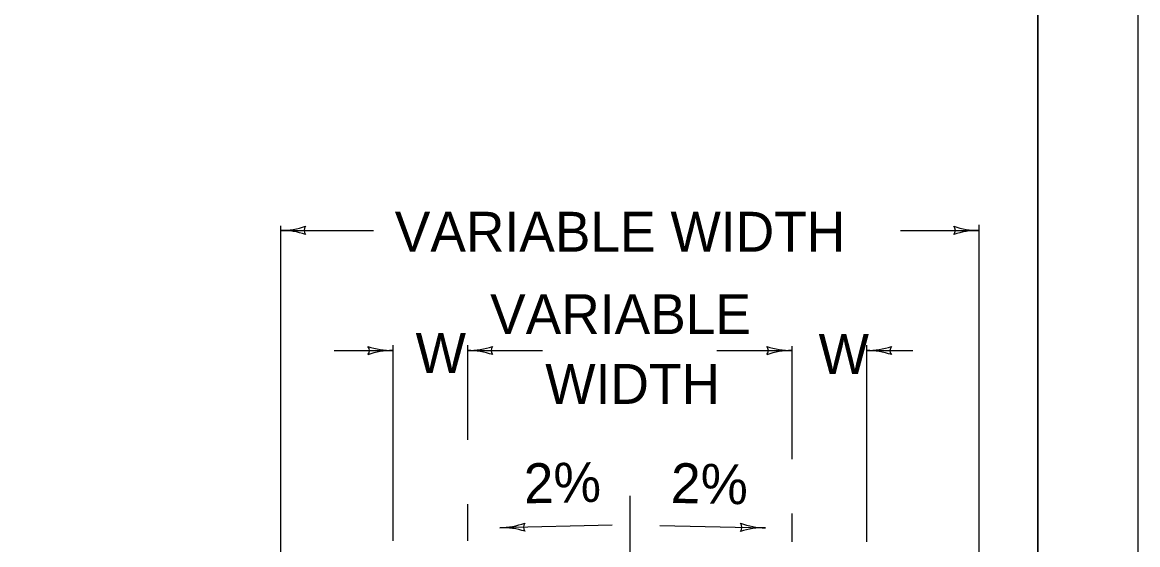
# Model space of a CAD drawing. Extents: x 998.4 to 1037, y 999 to 1022.8.
# Drawn here: x 1030.41 to 1036, y 1008.76 to 1011.38 of the extents above; entities that cross this region are included whole.
import ezdxf

# ---------------------------------------------------------------- set-up
doc = ezdxf.new("R2010")
doc.units = 0
for name, color, linetype in [('Level 1', 7, 'Continuous'), ('Level 10', 7, 'Continuous'), ('Level 11', 7, 'Continuous'), ('Level 14', 7, 'Continuous')]:
    doc.layers.add(name, color=color, linetype=linetype)

msp = doc.modelspace()

# ---------------------------------------------------------------- linework, layer by layer
at = {"layer": 'Level 1'}
for p, q in [((1031.7032, 1010.3625), (1031.7032, 1007.0839)), ((1031.7032, 1010.3625), (1031.7032, 1007.0839)), ((1031.7032, 1010.3391), (1032.1688, 1010.3391)), ((1031.7032, 1010.3391), (1032.1688, 1010.3391)), ((1034.8113, 1010.3391), (1035.2032, 1010.3391)), ((1034.8113, 1010.3391), (1035.2032, 1010.3391)), ((1035.2032, 1010.3672), (1035.2032, 1007.0839)), ((1035.2032, 1010.3672), (1035.2032, 1007.0839)), ((1031.9721, 1009.7364), (1032.2657, 1009.7364)), ((1031.9721, 1009.7364), (1032.2657, 1009.7364)), ((1032.2657, 1009.7628), (1032.2657, 1008.782)), ((1032.2657, 1009.7628), (1032.2657, 1008.782)), ((1032.6407, 1009.7628), (1032.6407, 1009.2896)), ((1032.6407, 1009.7628), (1032.6407, 1009.2896)), ((1032.6407, 1009.7364), (1033.0157, 1009.7364)), ((1032.6407, 1009.7364), (1033.0157, 1009.7364)), ((1033.8907, 1009.7364), (1034.2657, 1009.7364)), ((1033.8907, 1009.7364), (1034.2657, 1009.7364)), ((1034.2657, 1009.7581), (1034.2657, 1009.1912)), ((1034.2657, 1009.7581), (1034.2657, 1009.1912)), ((1034.6407, 1009.7628), (1034.6407, 1008.7773)), ((1034.6407, 1009.7628), (1034.6407, 1008.7773)), ((1034.6407, 1009.7364), (1034.8723, 1009.7364)), ((1034.6407, 1009.7364), (1034.8723, 1009.7364)), ((1033.4532, 1009.0084), (1033.4532, 1008.568)), ((1033.4532, 1009.0084), (1033.4532, 1008.568)), ((1032.6407, 1008.9663), (1032.6407, 1008.782)), ((1032.6407, 1008.9663), (1032.6407, 1008.782)), ((1034.2657, 1008.9194), (1034.2657, 1008.7773)), ((1034.2657, 1008.9194), (1034.2657, 1008.7773)), ((1033.3652, 1008.8601), (1032.803, 1008.8483)), ((1033.3652, 1008.8601), (1032.803, 1008.8483)), ((1033.6041, 1008.8588), (1034.1335, 1008.8477)), ((1033.6041, 1008.8588), (1034.1335, 1008.8477))]:
    msp.add_line(p, q, dxfattribs=at)
msp.add_lwpolyline([(1007, 1000.5), (1035.5, 1000.5), (1035.5, 1021.5), (1007, 1021.5)], close=True, dxfattribs=at)
for centre, radius, start, end in [((1031.7032, 1010.7297), 0.3906, 269.9878, 270), ((1031.7032, 1010.7297), 0.3906, 269.9878, 270), ((1031.7032, 1010.7297), 0.3906, 270, 288.6688), ((1031.7032, 1010.7297), 0.3906, 270, 288.6688), ((1031.7032, 1009.9485), 0.3906, 71.3472, 89.9939), ((1031.7032, 1009.9485), 0.3906, 71.3472, 89.9939), ((1031.8517, 1010.339), 0.0312, 138.7746, 220.8913), ((1031.8517, 1010.339), 0.0312, 138.7746, 220.8913), ((1035.0546, 1010.3391), 0.0312, 318.7746, 40.8913), ((1035.0546, 1010.3391), 0.0312, 318.7746, 40.8913), ((1035.2032, 1009.9485), 0.3906, 90, 108.6688), ((1035.2032, 1009.9485), 0.3906, 90, 108.6688), ((1035.2032, 1010.7297), 0.3906, 251.3472, 269.9939), ((1035.2032, 1010.7297), 0.3906, 251.3472, 269.9939), ((1035.2032, 1009.9485), 0.3906, 89.9878, 90), ((1035.2032, 1009.9485), 0.3906, 89.9878, 90), ((1032.1171, 1009.7365), 0.0312, 318.7746, 40.8913), ((1032.1171, 1009.7365), 0.0312, 318.7746, 40.8913), ((1032.2657, 1009.3458), 0.3906, 90, 108.6688), ((1032.2657, 1009.3458), 0.3906, 90, 108.6688), ((1032.2657, 1010.127), 0.3906, 251.3472, 269.9939), ((1032.2657, 1010.127), 0.3906, 251.3472, 269.9939), ((1032.2657, 1009.3458), 0.3906, 89.9878, 90), ((1032.2657, 1009.3458), 0.3906, 89.9878, 90), ((1032.6407, 1010.127), 0.3906, 269.9878, 270), ((1032.6407, 1010.127), 0.3906, 269.9878, 270), ((1032.6407, 1010.127), 0.3906, 270, 288.6688), ((1032.6407, 1010.127), 0.3906, 270, 288.6688), ((1032.6407, 1009.3458), 0.3906, 71.3472, 89.9939), ((1032.6407, 1009.3458), 0.3906, 71.3472, 89.9939), ((1032.7892, 1009.7364), 0.0312, 138.7746, 220.8913), ((1032.7892, 1009.7364), 0.0312, 138.7746, 220.8913), ((1034.1171, 1009.7365), 0.0312, 318.7746, 40.8913), ((1034.1171, 1009.7365), 0.0312, 318.7746, 40.8913), ((1034.2657, 1009.3458), 0.3906, 90, 108.6688), ((1034.2657, 1009.3458), 0.3906, 90, 108.6688), ((1034.2657, 1010.127), 0.3906, 251.3472, 269.9939), ((1034.2657, 1010.127), 0.3906, 251.3472, 269.9939), ((1034.2657, 1009.3458), 0.3906, 89.9878, 90), ((1034.2657, 1009.3458), 0.3906, 89.9878, 90), ((1034.6407, 1010.127), 0.3906, 269.9878, 270), ((1034.6407, 1010.127), 0.3906, 269.9878, 270), ((1034.6407, 1010.127), 0.3906, 270, 288.6688), ((1034.6407, 1010.127), 0.3906, 270, 288.6688), ((1034.6407, 1009.3458), 0.3906, 71.3472, 89.9939), ((1034.6407, 1009.3458), 0.3906, 71.3472, 89.9939), ((1034.7892, 1009.7364), 0.0312, 138.7746, 220.8913), ((1034.7892, 1009.7364), 0.0312, 138.7746, 220.8913), ((1032.7948, 1009.2389), 0.3906, 271.1852, 271.1974), ((1032.7948, 1009.2389), 0.3906, 271.1852, 271.1974), ((1032.7948, 1009.2389), 0.3906, 271.1974, 289.8662), ((1032.7948, 1009.2389), 0.3906, 271.1974, 289.8662), ((1032.8112, 1008.4578), 0.3906, 72.5445, 91.1913), ((1032.8112, 1008.4578), 0.3906, 72.5445, 91.1913), ((1032.9515, 1008.8514), 0.0312, 139.972, 222.0887), ((1032.9515, 1008.8514), 0.0312, 139.972, 222.0887), ((1033.985, 1008.8508), 0.0312, 317.5753, 39.692), ((1033.985, 1008.8508), 0.0312, 317.5753, 39.692), ((1034.1253, 1008.4571), 0.3906, 88.8007, 107.4695), ((1034.1253, 1008.4571), 0.3906, 88.8007, 107.4695), ((1034.1417, 1009.2382), 0.3906, 250.1478, 268.7946), ((1034.1417, 1009.2382), 0.3906, 250.1478, 268.7946), ((1034.1253, 1008.4571), 0.3906, 88.7885, 88.8007), ((1034.1253, 1008.4571), 0.3906, 88.7885, 88.8007)]:
    msp.add_arc(centre, radius, start, end, dxfattribs=at)
at = {"layer": 'Level 10'}
msp.add_line((1035.5, 1021.5), (1035.5, 1000.5), dxfattribs=at)
msp.add_line((1035.5, 1021.5), (1035.5, 1000.5), dxfattribs=at)
at = {"layer": 'Level 11'}
msp.add_lwpolyline([(1007, 1021.5), (1035.5, 1021.5), (1035.5, 1000.5), (1007, 1000.5)], close=True, dxfattribs=at)
at = {"layer": 'Level 14'}
msp.add_line((1036, 1022), (1036, 1000), dxfattribs=at)

# ---------------------------------------------------------------- texts
at = {"layer": 'Level 1'}
for s, p in [('VARIABLE WIDTH', (1032.2754, 1010.2323)), ('VARIABLE WIDTH', (1032.2754, 1010.2323)), ('VARIABLE', (1032.7534, 1009.8191)), ('VARIABLE', (1032.7534, 1009.8191)), ('W', (1032.38, 1009.624)), ('W', (1032.38, 1009.624)), ('W', (1034.4004, 1009.6193)), ('W', (1034.4004, 1009.6193)), ('WIDTH', (1033.0298, 1009.4691)), ('WIDTH', (1033.0298, 1009.4691))]:
    msp.add_text(s, height=0.2, dxfattribs=at).set_placement(p)
for rotation, p in [(1.1986, (1032.9247, 1008.97)), (358.8014, (1033.6576, 1008.9728))]:
    msp.add_text('2%', height=0.2, rotation=rotation, dxfattribs=at).set_placement(p)

doc.saveas('drawing.dxf')
